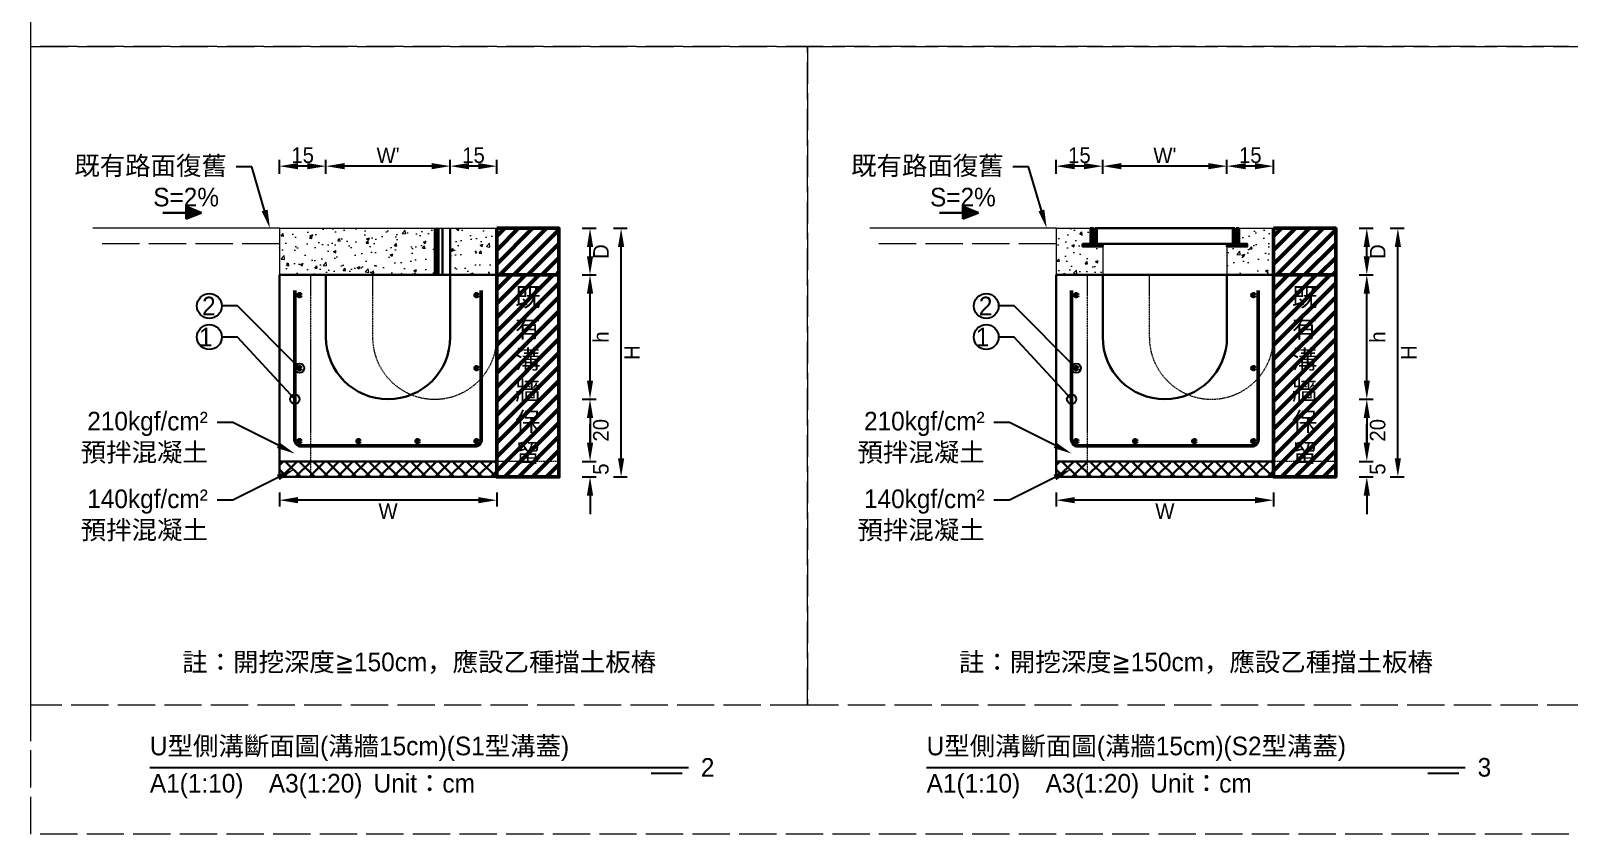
# Model space of a CAD drawing. Extents: x -8520 to 1950, y -2159 to 466.
# Drawn here: x -8520 to -8024.9, y -507 to -248.4 of the extents above; entities that cross this region are included whole.
import ezdxf
from ezdxf import colors
from ezdxf.entities.mleader import LeaderData, LeaderLine
from ezdxf.math import Vec2, Vec3

# ---------------------------------------------------------------- set-up
doc = ezdxf.new("R2010")
doc.units = 0
doc.header["$MEASUREMENT"] = 0
doc.linetypes.add('ACAD_ISO02W100', pattern=[15, 12, -3])
doc.linetypes.add('HIDDEN', pattern=[0.375, 0.25, -0.125])
for name, color, linetype, lineweight in [('一、3.基本-變更', 1, 'Continuous', 50), ('二、1.繪圖-既有設施', 8, 'Continuous', 20), ('二、2.繪圖-施作項目', 181, 'Continuous', 30), ('二、3.繪圖-排水流向', 170, 'Continuous', 30), ('二、4.繪圖-設計鋪面', 40, 'Continuous', 20), ('二、5.繪圖-鋼筋', 60, 'Continuous', 50), ('二、6.繪圖-其他施作項目', 35, 'Continuous', 30)]:
    doc.layers.add(name, color=color, linetype=linetype, lineweight=lineweight)
doc.layers.add('一、4.基本-隱藏', color=9, linetype='ACAD_ISO02W100', lineweight=20, plot=False)
doc.layers.add('三、3.文字-註解文字', color=2, linetype='Continuous')
doc.styles.add('次圖名(詳圖)', font='MS PGothic.ttf', dxfattribs={"height": 6})
doc.styles.add('註解文字(詳圖)', font='MS PGothic.ttf', dxfattribs={"height": 5})
doc.dimstyles.new('註解文字(詳圖)', dxfattribs={"dimtxt": 6, "dimasz": 6, "dimexe": 2, "dimexo": 5, "dimgap": 1, "dimtad": 2, "dimzin": 0, "dimdsep": 46, "dimtxsty": '註解文字(詳圖)', "dimcen": 0.1, "dimclrd": 256, "dimclre": 256, "dimclrt": 256, "dimadec": 0, "dimazin": 0, "dimtfac": 1, "dimtofl": 0, "dimtmove": 0, "dimatfit": 3, "dimfxlon": 1, "dimtolj": 1, "dimtzin": 0, "dimlwd": -1, "dimlwe": -1, "dimarcsym": 1})
pattern_1 = [(50, (-6834.236, -723.171), (9.109233, -0.796954), [0.9525, -10.4775]), (355, (-6834.236, -723.171), (-1.76217, 9.55284), [0.762, -8.38203]), (100.45144, (-6833.477, -723.2375), (7.34706, 8.75589), [0.8095, -8.90451]), (46.1842, (-6834.236, -720.631), (13.55395, -2.10212), [1.42875, -15.71625]), (96.6356, (-6833.107, -720.806), (11.87021, 12.37131), [1.21425, -13.35678]), (351.1842, (-6834.236, -720.631), (11.8702, 12.3713), [1.143, -12.57299]), (21, (-6832.966, -721.266), (7.58072, -5.11326), [0.9525, -10.4775]), (326, (-6832.966, -721.266), (3.0901, 9.2094), [0.762, -8.382]), (71.45144, (-6832.334, -721.692), (10.67082, 4.09614), [0.8095, -8.904497]), (37.5, (-6834.236, -723.171), (0.15443, 4.227752), [0, -8.2804, 0, -8.509, 0, -8.41375]), (7.5, (-6834.236, -723.171), (3.340983, 5.009029), [0, -4.8514, 0, -8.0899, 0, -3.20675]), (327.5, (-6837.0682, -723.171), (6.77953, -0.286437), [0, -3.175, 0, -9.906, 0, -13.1445]), (317.5, (-6838.338, -723.171), (7.40646, 1.271325), [0, -4.1275, 0, -6.5786, 0, -9.3345])]

# ---------------------------------------------------------------- blocks, each defined once
blk = doc.blocks.new('排水流向')
at = {"layer": '二、3.繪圖-排水流向'}
h = blk.add_hatch(color=256, dxfattribs=at)
h.dxf.hatch_style = 1
h.paths.add_polyline_path([(0, 1), (0, -1), (2.5, 0)])
for points in [[(-3.75, 0), (0, 0)], [(0, 1), (0, -1)], [(2.5, 0), (0, 1)], [(2.5, 0), (0, -1)]]:
    blk.add_lwpolyline(points, dxfattribs=at)
blk = doc.blocks.new('_Small')
at = {"color": 0, "linetype": 'ByBlock', "lineweight": -2}
blk.add_circle((0, 0), 0.25, dxfattribs=at)
blk = doc.blocks.new('*D329')
at = {"layer": 'Defpoints', "color": 0, "transparency": 16777216}
for p in [(-8175, -292), (-8175, -327), (-8135, -327)]:
    blk.add_point(p, dxfattribs=at)
at = {"layer": '三、3.文字-註解文字', "transparency": 16777216}
for p, q in [((-8175, -294.5), (-8175, -290)), ((-8141, -292), (-8169, -292)), ((-8135, -294.5), (-8135, -290))]:
    blk.add_line(p, q, dxfattribs=at)
for points in [[(-8169, -291), (-8169, -293), (-8175, -292)], [(-8141, -291), (-8141, -293), (-8135, -292)]]:
    blk.add_solid(points, dxfattribs=at)
at = {"layer": '三、3.文字-註解文字', "transparency": 16777216, "insert": (-8155, -288.5), "char_height": 5, "attachment_point": 5, "style": '註解文字(詳圖)'}
blk.add_mtext("\\A1;W'", dxfattribs=at)
blk = doc.blocks.new('*D330')
at = {"layer": 'Defpoints', "color": 0, "transparency": 16777216}
for p in [(-8190, -292), (-8190, -327), (-8175, -327)]:
    blk.add_point(p, dxfattribs=at)
at = {"layer": '三、3.文字-註解文字', "transparency": 16777216}
for p, q in [((-8190, -294.5), (-8190, -290)), ((-8181, -292), (-8184, -292)), ((-8175, -294.5), (-8175, -290))]:
    blk.add_line(p, q, dxfattribs=at)
for points in [[(-8184, -291), (-8184, -293), (-8190, -292)], [(-8181, -291), (-8181, -293), (-8175, -292)]]:
    blk.add_solid(points, dxfattribs=at)
at = {"layer": '三、3.文字-註解文字', "transparency": 16777216, "insert": (-8182.5, -288.5), "char_height": 5, "attachment_point": 5, "style": '註解文字(詳圖)'}
blk.add_mtext('\\A1;15', dxfattribs=at)
blk = doc.blocks.new('*D331')
at = {"layer": 'Defpoints', "color": 0, "transparency": 16777216}
for p in [(-8135, -292), (-8135, -327), (-8120, -327)]:
    blk.add_point(p, dxfattribs=at)
at = {"layer": '三、3.文字-註解文字', "transparency": 16777216}
for p, q in [((-8135, -294.5), (-8135, -290)), ((-8126, -292), (-8129, -292)), ((-8120, -294.5), (-8120, -290))]:
    blk.add_line(p, q, dxfattribs=at)
for points in [[(-8129, -291), (-8129, -293), (-8135, -292)], [(-8126, -291), (-8126, -293), (-8120, -292)]]:
    blk.add_solid(points, dxfattribs=at)
at = {"layer": '三、3.文字-註解文字', "transparency": 16777216, "insert": (-8127.5, -288.5), "char_height": 5, "attachment_point": 5, "style": '註解文字(詳圖)'}
blk.add_mtext('\\A1;15', dxfattribs=at)
blk = doc.blocks.new('*D332')
at = {"layer": 'Defpoints', "color": 0, "transparency": 16777216}
for p in [(-8425, -292), (-8425, -327), (-8385, -327)]:
    blk.add_point(p, dxfattribs=at)
at = {"layer": '三、3.文字-註解文字', "transparency": 16777216}
for p, q in [((-8425, -294.5), (-8425, -290)), ((-8391, -292), (-8419, -292)), ((-8385, -294.5), (-8385, -290))]:
    blk.add_line(p, q, dxfattribs=at)
for points in [[(-8419, -291), (-8419, -293), (-8425, -292)], [(-8391, -291), (-8391, -293), (-8385, -292)]]:
    blk.add_solid(points, dxfattribs=at)
at = {"layer": '三、3.文字-註解文字', "transparency": 16777216, "insert": (-8405, -288.5), "char_height": 5, "attachment_point": 5, "style": '註解文字(詳圖)'}
blk.add_mtext("\\A1;W'", dxfattribs=at)
blk = doc.blocks.new('*D333')
at = {"layer": 'Defpoints', "color": 0, "transparency": 16777216}
for p in [(-8440, -292), (-8440, -327), (-8425, -327)]:
    blk.add_point(p, dxfattribs=at)
at = {"layer": '三、3.文字-註解文字', "transparency": 16777216}
for p, q in [((-8440, -294.5), (-8440, -290)), ((-8431, -292), (-8434, -292)), ((-8425, -294.5), (-8425, -290))]:
    blk.add_line(p, q, dxfattribs=at)
for points in [[(-8434, -291), (-8434, -293), (-8440, -292)], [(-8431, -291), (-8431, -293), (-8425, -292)]]:
    blk.add_solid(points, dxfattribs=at)
at = {"layer": '三、3.文字-註解文字', "transparency": 16777216, "insert": (-8432.5, -288.5), "char_height": 5, "attachment_point": 5, "style": '註解文字(詳圖)'}
blk.add_mtext('\\A1;15', dxfattribs=at)
blk = doc.blocks.new('*D334')
at = {"layer": 'Defpoints', "color": 0, "transparency": 16777216}
for p in [(-8385, -292), (-8385, -327), (-8370, -327)]:
    blk.add_point(p, dxfattribs=at)
at = {"layer": '三、3.文字-註解文字', "transparency": 16777216}
for p, q in [((-8385, -294.5), (-8385, -290)), ((-8376, -292), (-8379, -292)), ((-8370, -294.5), (-8370, -290))]:
    blk.add_line(p, q, dxfattribs=at)
for points in [[(-8379, -291), (-8379, -293), (-8385, -292)], [(-8376, -291), (-8376, -293), (-8370, -292)]]:
    blk.add_solid(points, dxfattribs=at)
at = {"layer": '三、3.文字-註解文字', "transparency": 16777216, "insert": (-8377.5, -288.5), "char_height": 5, "attachment_point": 5, "style": '註解文字(詳圖)'}
blk.add_mtext('\\A1;15', dxfattribs=at)
blk = doc.blocks.new('*D339')
at = {"layer": 'Defpoints', "color": 0, "transparency": 16777216}
for p in [(-8190, -392), (-8120, -392), (-8190, -399.5)]:
    blk.add_point(p, dxfattribs=at)
at = {"layer": '三、3.文字-註解文字', "transparency": 16777216}
for p, q in [((-8190, -397), (-8190, -401.5)), ((-8126, -399.5), (-8184, -399.5)), ((-8120, -397), (-8120, -401.5))]:
    blk.add_line(p, q, dxfattribs=at)
for points in [[(-8184, -398.5), (-8184, -400.5), (-8190, -399.5)], [(-8126, -398.5), (-8126, -400.5), (-8120, -399.5)]]:
    blk.add_solid(points, dxfattribs=at)
at = {"layer": '三、3.文字-註解文字', "transparency": 16777216, "insert": (-8155, -403), "char_height": 5, "attachment_point": 5, "style": '註解文字(詳圖)'}
blk.add_mtext('\\A1;W', dxfattribs=at)
blk = doc.blocks.new('*D340')
at = {"layer": 'Defpoints', "color": 0, "transparency": 16777216}
for p in [(-8440, -392), (-8370, -392), (-8440, -399.5)]:
    blk.add_point(p, dxfattribs=at)
at = {"layer": '三、3.文字-註解文字', "transparency": 16777216}
for p, q in [((-8440, -397), (-8440, -401.5)), ((-8376, -399.5), (-8434, -399.5)), ((-8370, -397), (-8370, -401.5))]:
    blk.add_line(p, q, dxfattribs=at)
for points in [[(-8434, -398.5), (-8434, -400.5), (-8440, -399.5)], [(-8376, -398.5), (-8376, -400.5), (-8370, -399.5)]]:
    blk.add_solid(points, dxfattribs=at)
at = {"layer": '三、3.文字-註解文字', "transparency": 16777216, "insert": (-8405, -403), "char_height": 5, "attachment_point": 5, "style": '註解文字(詳圖)'}
blk.add_mtext('\\A1;W', dxfattribs=at)
blk = doc.blocks.new('*D361')
at = {"layer": 'Defpoints', "color": 0, "transparency": 16777216}
for p in [(-8155, -327), (-8090, -327), (-8155, -367)]:
    blk.add_point(p, dxfattribs=at)
at = {"layer": '三、3.文字-註解文字', "transparency": 16777216}
for p, q in [((-8092.5, -327), (-8088, -327)), ((-8090, -361), (-8090, -333)), ((-8092.5, -367), (-8088, -367))]:
    blk.add_line(p, q, dxfattribs=at)
for points in [[(-8091, -333), (-8089, -333), (-8090, -327)], [(-8091, -361), (-8089, -361), (-8090, -367)]]:
    blk.add_solid(points, dxfattribs=at)
at = {"layer": '三、3.文字-註解文字', "transparency": 16777216, "insert": (-8086.5, -347), "char_height": 5, "attachment_point": 5, "rotation": 90, "style": '註解文字(詳圖)'}
blk.add_mtext('\\A1;h', dxfattribs=at)
blk = doc.blocks.new('*D362')
at = {"layer": 'Defpoints', "color": 0, "transparency": 16777216}
for p in [(-8155, -367), (-8155, -387), (-8090, -387)]:
    blk.add_point(p, dxfattribs=at)
at = {"layer": '三、3.文字-註解文字', "transparency": 16777216}
for p, q in [((-8092.5, -367), (-8088, -367)), ((-8090, -373), (-8090, -381)), ((-8092.5, -387), (-8088, -387))]:
    blk.add_line(p, q, dxfattribs=at)
for points in [[(-8091, -373), (-8089, -373), (-8090, -367)], [(-8091, -381), (-8089, -381), (-8090, -387)]]:
    blk.add_solid(points, dxfattribs=at)
at = {"layer": '三、3.文字-註解文字', "transparency": 16777216, "insert": (-8086.5, -377), "char_height": 5, "attachment_point": 5, "rotation": 90, "style": '註解文字(詳圖)'}
blk.add_mtext('\\A1;20', dxfattribs=at)
blk = doc.blocks.new('*D363')
at = {"layer": 'Defpoints', "color": 0, "transparency": 16777216}
for p in [(-8155, -387), (-8155, -392), (-8090, -392)]:
    blk.add_point(p, dxfattribs=at)
at = {"layer": '三、3.文字-註解文字', "transparency": 16777216}
for p, q in [((-8090, -381), (-8090, -375)), ((-8092.5, -387), (-8088, -387)), ((-8092.5, -392), (-8088, -392)), ((-8090, -398), (-8090, -404))]:
    blk.add_line(p, q, dxfattribs=at)
for points in [[(-8091, -381), (-8089, -381), (-8090, -387)], [(-8091, -398), (-8089, -398), (-8090, -392)]]:
    blk.add_solid(points, dxfattribs=at)
at = {"layer": '三、3.文字-註解文字', "transparency": 16777216, "insert": (-8086.5, -389.5), "char_height": 5, "attachment_point": 5, "rotation": 90, "style": '註解文字(詳圖)'}
blk.add_mtext('\\A1;5', dxfattribs=at)
blk = doc.blocks.new('*D364')
at = {"layer": 'Defpoints', "color": 0, "transparency": 16777216}
for p in [(-8100, -312), (-8090, -312), (-8100, -327)]:
    blk.add_point(p, dxfattribs=at)
at = {"layer": '三、3.文字-註解文字', "transparency": 16777216}
for p, q in [((-8092.5, -312), (-8088, -312)), ((-8090, -321), (-8090, -318)), ((-8092.5, -327), (-8088, -327))]:
    blk.add_line(p, q, dxfattribs=at)
for points in [[(-8091, -318), (-8089, -318), (-8090, -312)], [(-8091, -321), (-8089, -321), (-8090, -327)]]:
    blk.add_solid(points, dxfattribs=at)
at = {"layer": '三、3.文字-註解文字', "transparency": 16777216, "insert": (-8086.5, -319.5), "char_height": 5, "attachment_point": 5, "rotation": 90, "style": '註解文字(詳圖)'}
blk.add_mtext('\\A1;D', dxfattribs=at)
blk = doc.blocks.new('*D365')
at = {"layer": 'Defpoints', "color": 0, "transparency": 16777216}
for p in [(-8100, -312), (-8080, -312), (-8100, -392)]:
    blk.add_point(p, dxfattribs=at)
at = {"layer": '三、3.文字-註解文字', "transparency": 16777216}
for p, q in [((-8082.5, -312), (-8078, -312)), ((-8080, -386), (-8080, -318)), ((-8082.5, -392), (-8078, -392))]:
    blk.add_line(p, q, dxfattribs=at)
for points in [[(-8081, -318), (-8079, -318), (-8080, -312)], [(-8081, -386), (-8079, -386), (-8080, -392)]]:
    blk.add_solid(points, dxfattribs=at)
at = {"layer": '三、3.文字-註解文字', "transparency": 16777216, "insert": (-8076.5, -352), "char_height": 5, "attachment_point": 5, "rotation": 90, "style": '註解文字(詳圖)'}
blk.add_mtext('\\A1;H', dxfattribs=at)
blk = doc.blocks.new('*D368')
at = {"layer": 'Defpoints', "color": 0, "transparency": 16777216}
for p in [(-8405, -327), (-8340, -327), (-8405, -367)]:
    blk.add_point(p, dxfattribs=at)
at = {"layer": '三、3.文字-註解文字', "transparency": 16777216}
for p, q in [((-8342.5, -327), (-8338, -327)), ((-8340, -361), (-8340, -333)), ((-8342.5, -367), (-8338, -367))]:
    blk.add_line(p, q, dxfattribs=at)
for points in [[(-8341, -333), (-8339, -333), (-8340, -327)], [(-8341, -361), (-8339, -361), (-8340, -367)]]:
    blk.add_solid(points, dxfattribs=at)
at = {"layer": '三、3.文字-註解文字', "transparency": 16777216, "insert": (-8336.5, -347), "char_height": 5, "attachment_point": 5, "rotation": 90, "style": '註解文字(詳圖)'}
blk.add_mtext('\\A1;h', dxfattribs=at)
blk = doc.blocks.new('*D369')
at = {"layer": 'Defpoints', "color": 0, "transparency": 16777216}
for p in [(-8405, -367), (-8405, -387), (-8340, -387)]:
    blk.add_point(p, dxfattribs=at)
at = {"layer": '三、3.文字-註解文字', "transparency": 16777216}
for p, q in [((-8342.5, -367), (-8338, -367)), ((-8340, -373), (-8340, -381)), ((-8342.5, -387), (-8338, -387))]:
    blk.add_line(p, q, dxfattribs=at)
for points in [[(-8341, -373), (-8339, -373), (-8340, -367)], [(-8341, -381), (-8339, -381), (-8340, -387)]]:
    blk.add_solid(points, dxfattribs=at)
at = {"layer": '三、3.文字-註解文字', "transparency": 16777216, "insert": (-8336.5, -377), "char_height": 5, "attachment_point": 5, "rotation": 90, "style": '註解文字(詳圖)'}
blk.add_mtext('\\A1;20', dxfattribs=at)
blk = doc.blocks.new('*D370')
at = {"layer": 'Defpoints', "color": 0, "transparency": 16777216}
for p in [(-8405, -387), (-8405, -392), (-8340, -392)]:
    blk.add_point(p, dxfattribs=at)
at = {"layer": '三、3.文字-註解文字', "transparency": 16777216}
for p, q in [((-8340, -381), (-8340, -375)), ((-8342.5, -387), (-8338, -387)), ((-8342.5, -392), (-8338, -392)), ((-8340, -398), (-8340, -404))]:
    blk.add_line(p, q, dxfattribs=at)
for points in [[(-8341, -381), (-8339, -381), (-8340, -387)], [(-8341, -398), (-8339, -398), (-8340, -392)]]:
    blk.add_solid(points, dxfattribs=at)
at = {"layer": '三、3.文字-註解文字', "transparency": 16777216, "insert": (-8336.5, -389.5), "char_height": 5, "attachment_point": 5, "rotation": 90, "style": '註解文字(詳圖)'}
blk.add_mtext('\\A1;5', dxfattribs=at)
blk = doc.blocks.new('*D366')
at = {"layer": 'Defpoints', "color": 0, "transparency": 16777216}
for p in [(-8350, -312), (-8340, -312), (-8350, -327)]:
    blk.add_point(p, dxfattribs=at)
at = {"layer": '三、3.文字-註解文字', "transparency": 16777216}
for p, q in [((-8342.5, -312), (-8338, -312)), ((-8340, -321), (-8340, -318)), ((-8342.5, -327), (-8338, -327))]:
    blk.add_line(p, q, dxfattribs=at)
for points in [[(-8341, -318), (-8339, -318), (-8340, -312)], [(-8341, -321), (-8339, -321), (-8340, -327)]]:
    blk.add_solid(points, dxfattribs=at)
at = {"layer": '三、3.文字-註解文字', "transparency": 16777216, "insert": (-8336.5, -319.5), "char_height": 5, "attachment_point": 5, "rotation": 90, "style": '註解文字(詳圖)'}
blk.add_mtext('\\A1;D', dxfattribs=at)
blk = doc.blocks.new('*D367')
at = {"layer": 'Defpoints', "color": 0, "transparency": 16777216}
for p in [(-8350, -312), (-8330, -312), (-8350, -392)]:
    blk.add_point(p, dxfattribs=at)
at = {"layer": '三、3.文字-註解文字', "transparency": 16777216}
for p, q in [((-8332.5, -312), (-8328, -312)), ((-8330, -386), (-8330, -318)), ((-8332.5, -392), (-8328, -392))]:
    blk.add_line(p, q, dxfattribs=at)
for points in [[(-8331, -318), (-8329, -318), (-8330, -312)], [(-8331, -386), (-8329, -386), (-8330, -392)]]:
    blk.add_solid(points, dxfattribs=at)
at = {"layer": '三、3.文字-註解文字', "transparency": 16777216, "insert": (-8326.5, -352), "char_height": 5, "attachment_point": 5, "rotation": 90, "style": '註解文字(詳圖)'}
blk.add_mtext('\\A1;H', dxfattribs=at)

msp = doc.modelspace()

# ---------------------------------------------------------------- hatches: boundary and pattern name
at = {"layer": '一、3.基本-變更'}
h = msp.add_hatch(dxfattribs=at)
h.set_pattern_fill('ANSI31', color=256)
h.set_pattern_definition([(45, (-7084.236, -761.9498), (-2.245064, 2.245064), [])])
h.paths.add_polyline_path([(-8370, -327), (-8350, -327), (-8350, -312), (-8370, -312)])
h = msp.add_hatch(dxfattribs=at)
h.set_pattern_fill('ANSI31', color=256)
h.set_pattern_definition([(45, (-6834.236, -761.9498), (-2.245064, 2.245064), [])])
h.paths.add_polyline_path([(-8120, -327), (-8100, -327), (-8100, -312), (-8120, -312)])
h = msp.add_hatch(dxfattribs=at)
h.set_pattern_fill('ANSI31', color=256)
h.set_pattern_definition([(45, (-8647.2377, -945.6878), (-2.245064, 2.245064), [])])
h.paths.add_polyline_path([(-8350, -327), (-8370, -327), (-8370, -387), (-8350, -387)])
h.paths.add_polyline_path([(-8350, -387), (-8370, -387), (-8370, -392), (-8350, -392)])
h = msp.add_hatch(dxfattribs=at)
h.set_pattern_fill('ANSI31', color=256)
h.set_pattern_definition([(45, (-8397.2377, -945.6878), (-2.245064, 2.245064), [])])
h.paths.add_polyline_path([(-8100, -327), (-8120, -327), (-8120, -387), (-8100, -387)])
h.paths.add_polyline_path([(-8100, -387), (-8120, -387), (-8120, -392), (-8100, -392)])
at = {"layer": '二、1.繪圖-既有設施'}
h = msp.add_hatch(dxfattribs=at)
h.set_pattern_fill('AR-CONC', color=256, scale=0.05)
h.set_pattern_definition([(50, (-7084.236, -761.95), (9.109233, -0.796954), [0.9525, -10.4775]), (355, (-7084.236, -761.95), (-1.76217, 9.55284), [0.762, -8.38203]), (100.45144, (-7083.477, -762.016), (7.34706, 8.75589), [0.8095, -8.90451]), (46.1842, (-7084.236, -759.41), (13.55395, -2.10212), [1.42875, -15.71625]), (96.6356, (-7083.107, -759.585), (11.87021, 12.37131), [1.21425, -13.35678]), (351.1842, (-7084.236, -759.41), (11.8702, 12.3713), [1.143, -12.57299]), (21, (-7082.966, -760.045), (7.58072, -5.11326), [0.9525, -10.4775]), (326, (-7082.966, -760.045), (3.0901, 9.2094), [0.762, -8.382]), (71.45144, (-7082.334, -760.471), (10.67082, 4.09614), [0.8095, -8.904497]), (37.5, (-7084.236, -761.9498), (0.15443, 4.227752), [0, -8.2804, 0, -8.509, 0, -8.41375]), (7.5, (-7084.236, -761.95), (3.340983, 5.009029), [0, -4.8514, 0, -8.0899, 0, -3.20675]), (327.5, (-7087.0682, -761.9498), (6.77953, -0.286437), [0, -3.175, 0, -9.906, 0, -13.1445]), (317.5, (-7088.338, -761.95), (7.40646, 1.271325), [0, -4.1275, 0, -6.5786, 0, -9.3345])])
h.paths.add_polyline_path([(-8440, -312), (-8440, -327), (-8390, -327), (-8390, -312)])
h.paths.add_polyline_path([(-8370, -312), (-8385, -312), (-8385, -327), (-8370, -327)])
h = msp.add_hatch(dxfattribs=at)
h.set_pattern_fill('AR-CONC', color=256, scale=0.05)
h.set_pattern_definition(pattern_1)
h.paths.add_polyline_path([(-8190, -327), (-8175, -327), (-8175, -317.9), (-8181.5, -317.9), (-8181.5, -317), (-8178.9, -317), (-8178.9, -312), (-8190, -312)])
h = msp.add_hatch(dxfattribs=at)
h.set_pattern_fill('AR-CONC', color=256, scale=0.05)
h.set_pattern_definition(pattern_1)
h.paths.add_polyline_path([(-8128.5, -317.9), (-8135, -317.9), (-8135, -327), (-8120, -327), (-8120, -312), (-8131.1, -312), (-8131.1, -317), (-8128.5, -317)])
at = {"layer": '二、2.繪圖-施作項目'}
h = msp.add_hatch(dxfattribs=at)
h.set_pattern_fill('ANSI37', color=256)
h.set_pattern_definition([(45, (-8647.2377, -945.6878), (-2.245064, 2.245064), []), (135, (-8647.2377, -945.6878), (-2.245064, -2.245064), [])])
h.paths.add_polyline_path([(-8440, -387), (-8440, -392), (-8370, -392), (-8370, -387)])
h = msp.add_hatch(dxfattribs=at)
h.set_pattern_fill('ANSI37', color=256)
h.set_pattern_definition([(45, (-8397.2377, -945.6878), (-2.245064, 2.245064), []), (135, (-8397.2377, -945.6878), (-2.245064, -2.245064), [])])
h.paths.add_polyline_path([(-8190, -387), (-8190, -392), (-8120, -392), (-8120, -387)])
at = {"layer": '二、5.繪圖-鋼筋'}
h = msp.add_hatch(color=256, dxfattribs=at)
h.dxf.hatch_style = 1
h.paths.add_polyline_path([(-8433, -333.5, 1), (-8434, -333.5, 1)])
h = msp.add_hatch(color=256, dxfattribs=at)
h.dxf.hatch_style = 1
h.paths.add_polyline_path([(-8376, -333.5, 1), (-8377, -333.5, 1)])
h = msp.add_hatch(color=256, dxfattribs=at)
h.dxf.hatch_style = 1
h.paths.add_polyline_path([(-8183, -333.5, 1), (-8184, -333.5, 1)])
h = msp.add_hatch(color=256, dxfattribs=at)
h.dxf.hatch_style = 1
h.paths.add_polyline_path([(-8126, -333.5, 1), (-8127, -333.5, 1)])
h = msp.add_hatch(color=256, dxfattribs=at)
h.dxf.hatch_style = 1
h.paths.add_polyline_path([(-8433, -357, 1), (-8434, -357, 1)])
h = msp.add_hatch(color=256, dxfattribs=at)
h.dxf.hatch_style = 1
h.paths.add_polyline_path([(-8376, -357, 1), (-8377, -357, 1)])
h = msp.add_hatch(color=256, dxfattribs=at)
h.dxf.hatch_style = 1
h.paths.add_polyline_path([(-8183, -357, 1), (-8184, -357, 1)])
h = msp.add_hatch(color=256, dxfattribs=at)
h.dxf.hatch_style = 1
h.paths.add_polyline_path([(-8126, -357, 1), (-8127, -357, 1)])
h = msp.add_hatch(color=256, dxfattribs=at)
h.dxf.hatch_style = 1
h.paths.add_polyline_path([(-8433, -380.5, 1), (-8434, -380.5, 1)])
h = msp.add_hatch(color=256, dxfattribs=at)
h.dxf.hatch_style = 1
h.paths.add_polyline_path([(-8414, -380.5, 1), (-8415, -380.5, 1)])
h = msp.add_hatch(color=256, dxfattribs=at)
h.dxf.hatch_style = 1
h.paths.add_polyline_path([(-8395, -380.5, 1), (-8396, -380.5, 1)])
h = msp.add_hatch(color=256, dxfattribs=at)
h.dxf.hatch_style = 1
h.paths.add_polyline_path([(-8376, -380.5, 1), (-8377, -380.5, 1)])
h = msp.add_hatch(color=256, dxfattribs=at)
h.dxf.hatch_style = 1
h.paths.add_polyline_path([(-8183, -380.5, 1), (-8184, -380.5, 1)])
h = msp.add_hatch(color=256, dxfattribs=at)
h.dxf.hatch_style = 1
h.paths.add_polyline_path([(-8164, -380.5, 1), (-8165, -380.5, 1)])
h = msp.add_hatch(color=256, dxfattribs=at)
h.dxf.hatch_style = 1
h.paths.add_polyline_path([(-8145, -380.5, 1), (-8146, -380.5, 1)])
h = msp.add_hatch(color=256, dxfattribs=at)
h.dxf.hatch_style = 1
h.paths.add_polyline_path([(-8126, -380.5, 1), (-8127, -380.5, 1)])
at = {"layer": '二、6.繪圖-其他施作項目'}
h = msp.add_hatch(dxfattribs=at)
h.set_pattern_fill('ANSI31', color=256, scale=0.1)
h.set_pattern_definition([(45, (-6463.49114, -1616.28593), (-0.224506403, 0.224506403), [])])
h.paths.add_polyline_path([(-8178.9, -317), (-8181.5, -317), (-8181.5, -317.9), (-8175, -317.9), (-8175, -317), (-8178, -317), (-8178, -312), (-8178.9, -312)])
h.paths.add_polyline_path([(-8131.1, -312), (-8132, -312), (-8132, -317), (-8135, -317), (-8135, -317.9), (-8128.5, -317.9), (-8128.5, -317), (-8131.1, -317)])

# ---------------------------------------------------------------- linework, layer by layer
at = {"layer": '一、3.基本-變更'}
for points in [[(-8370, -312), (-8350, -312), (-8350, -327), (-8370, -327)], [(-8120, -312), (-8100, -312), (-8100, -327), (-8120, -327)], [(-8350, -327), (-8370, -327), (-8370, -392), (-8350, -392)], [(-8100, -327), (-8120, -327), (-8120, -392), (-8100, -392)]]:
    msp.add_lwpolyline(points, close=True, dxfattribs=at)
at = {"layer": '一、4.基本-隱藏'}
for points in [[(-8520, 0), (-7740, 0), (-7740, -253.5), (-8520, -253.5)], [(-8520, 0), (-7740, 0), (-7740, -507), (-8520, -507)], [(-8520, 0), (-7740, 0), (-7740, -507), (-8520, -507)], [(-8520, -253.5), (-8270, -253.5), (-8270, -465.5), (-8520, -465.5)], [(-8270, -253.5), (-8020, -253.5), (-8020, -465.5), (-8270, -465.5)]]:
    msp.add_lwpolyline(points, close=True, dxfattribs=at)
at = {"layer": '一、4.基本-隱藏', "linetype": 'HIDDEN'}
for points in [[(-8350, -327), (-8430, -327)], [(-8430, -327), (-8430, -392)], [(-8410, -327), (-8410, -347)], [(-8370, -327), (-8370, -347)], [(-8350, -327), (-8350, -392)], [(-8180, -327), (-8180, -392)], [(-8100, -327), (-8180, -327)], [(-8160, -327), (-8160, -347)], [(-8120, -327), (-8120, -347)], [(-8100, -327), (-8100, -392)], [(-8350, -387), (-8430, -387)], [(-8100, -387), (-8180, -387)], [(-8350, -392), (-8430, -392)], [(-8100, -392), (-8180, -392)]]:
    msp.add_lwpolyline(points, dxfattribs=at)
for centre in [(-8390, -347), (-8140, -347)]:
    msp.add_arc(centre, 20, 180, 0, dxfattribs=at)
at = {"layer": '三、3.文字-註解文字'}
for points in [[(-8481.66, -485.5), (-8308.34, -485.5)], [(-8310.34, -487.5), (-8320.34, -487.5)], [(-8231.66, -485.5), (-8058.34, -485.5)], [(-8060.34, -487.5), (-8070.34, -487.5)]]:
    msp.add_lwpolyline(points, dxfattribs=at)
for centre in [(-8462.5, -337), (-8212.5, -337), (-8462.5, -347), (-8212.5, -347)]:
    msp.add_circle(centre, 4, dxfattribs=at)
at = {"layer": '二、1.繪圖-既有設施'}
for points in [[(-8440, -312), (-8370, -312)], [(-8440, -312), (-8440, -327)], [(-8370, -312), (-8370, -327)], [(-8190, -312), (-8178.9, -312)], [(-8190, -312), (-8190, -327)], [(-8131.1, -312), (-8120, -312)], [(-8120, -312), (-8120, -327)], [(-8175, -317), (-8175, -327)], [(-8135, -317), (-8135, -327)], [(-8440, -327), (-8370, -327)], [(-8190, -327), (-8175, -327)], [(-8135, -327), (-8120, -327)]]:
    msp.add_lwpolyline(points, dxfattribs=at)
at = {"layer": '二、1.繪圖-既有設施', "linetype": 'HIDDEN'}
msp.add_lwpolyline([(-8175, -327), (-8135, -327)], dxfattribs=at)
at = {"layer": '二、2.繪圖-施作項目'}
for points in [[(-8440, -327), (-8370, -327)], [(-8440, -327), (-8440, -392)], [(-8425, -327), (-8425, -347)], [(-8385, -327), (-8385, -347)], [(-8370, -327), (-8370, -392)], [(-8190, -327), (-8190, -392)], [(-8190, -327), (-8120, -327)], [(-8175, -327), (-8175, -347)], [(-8135, -327), (-8135, -347)], [(-8120, -327), (-8120, -392)], [(-8440, -387), (-8370, -387)], [(-8190, -387), (-8120, -387)], [(-8440, -392), (-8370, -392)], [(-8190, -392), (-8120, -392)]]:
    msp.add_lwpolyline(points, dxfattribs=at)
for centre in [(-8405, -347), (-8155, -347)]:
    msp.add_arc(centre, 20, 180, 0, dxfattribs=at)
at = {"layer": '二、4.繪圖-設計鋪面'}
for points in [[(-8440, -312), (-8500, -312)], [(-8190, -312), (-8250, -312)]]:
    msp.add_lwpolyline(points, dxfattribs=at)
at = {"layer": '二、4.繪圖-設計鋪面', "linetype": 'ACAD_ISO02W100'}
for points in [[(-8440, -317), (-8500, -317)], [(-8190, -317), (-8250, -317)]]:
    msp.add_lwpolyline(points, dxfattribs=at)
at = {"layer": '二、5.繪圖-鋼筋'}
for points in [[(-8435, -332), (-8435, -380, 0.4142136), (-8433, -382), (-8377, -382, 0.4142136), (-8375, -380), (-8375, -332)], [(-8185, -332), (-8185, -380, 0.4142136), (-8183, -382), (-8127, -382, 0.4142136), (-8125, -380), (-8125, -332)]]:
    msp.add_lwpolyline(points, format="xyb", dxfattribs=at)
for centre in [(-8433.5, -333.5), (-8376.5, -333.5), (-8183.5, -333.5), (-8126.5, -333.5), (-8433.5, -357), (-8376.5, -357), (-8183.5, -357), (-8126.5, -357), (-8433.5, -380.5), (-8414.5, -380.5), (-8395.5, -380.5), (-8376.5, -380.5), (-8183.5, -380.5), (-8164.5, -380.5), (-8145.5, -380.5), (-8126.5, -380.5)]:
    msp.add_circle(centre, 0.5, dxfattribs=at)
at = {"layer": '二、6.繪圖-其他施作項目'}
for points in [[(-8390, -312), (-8390, -327)], [(-8389.425, -312), (-8389.425, -327)], [(-8388.75, -312), (-8388.75, -327)], [(-8387.5, -312), (-8387.5, -327)], [(-8385, -312), (-8385, -327)], [(-8177.5, -312), (-8177.5, -317)], [(-8177.5, -312), (-8132.5, -312)], [(-8176.9, -312), (-8176.9, -317)], [(-8133.1, -312), (-8133.1, -317)], [(-8132.5, -312), (-8132.5, -317)], [(-8177.5, -317), (-8132.5, -317)]]:
    msp.add_lwpolyline(points, dxfattribs=at)
for points in [[(-8181.5, -317), (-8178.9, -317), (-8178.9, -312), (-8178, -312), (-8178, -317), (-8175, -317), (-8175, -317.9), (-8181.5, -317.9)], [(-8131.1, -312), (-8132, -312), (-8132, -317), (-8135, -317), (-8135, -317.9), (-8128.5, -317.9), (-8128.5, -317), (-8131.1, -317)]]:
    msp.add_lwpolyline(points, close=True, dxfattribs=at)

# ---------------------------------------------------------------- block references
at = {"xscale": 2, "yscale": 2, "zscale": 2}
for p in [(-8470, -307), (-8220, -307)]:
    msp.add_blockref('排水流向', p, dxfattribs=at)

# ---------------------------------------------------------------- texts
at = {"layer": '三、3.文字-註解文字', "char_height": 6}
for s, width, gutter_width, insert, attachment_point, style in [('{\\fMS PGothic|b0|i0|c128|p34;既有溝牆}保留', 6, 30, (-8360, -359.5), 5, '次圖名(詳圖)'), ('{\\fMS PGothic|b0|i0|c128|p34;既有溝牆}保留', 6, 30, (-8110, -359.5), 5, '次圖名(詳圖)'), ('{\\fMS PGothic|b0|i0|c128|p34;註：開挖深度≧150cm，應設乙種擋土板樁}', 156.49231, 30, (-8395, -452), 5, '註解文字(詳圖)'), ('{\\fMS PGothic|b0|i0|c128|p34;註：開挖深度≧150cm，應設乙種擋土板樁}', 156.49231, 30, (-8145, -452), 5, '註解文字(詳圖)'), ('{\\fMS PGothic|b0|i0|c128|p34;U型側溝斷面圖(溝牆15cm)}(S1型溝蓋)', 143.40617, 15, (-8481.66, -479.5), 4, '次圖名(詳圖)'), ('{\\fMS PGothic|b0|i0|c128|p34;U型側溝斷面圖}(溝牆15cm){\\fMS PGothic|b0|i0|c128|p34;(S2型溝蓋)}', 142.18757, 15, (-8231.66, -479.5), 4, '次圖名(詳圖)'), ('2', 3, 15, (-8304.34, -485.5), 4, '次圖名(詳圖)'), ('3', 3, 15, (-8054.34, -485.5), 4, '次圖名(詳圖)'), ('A1(1:10)\u3000A3(1:20){\\fMS PGothic|b0|i0|c128|p34;^IUnit：cm}', 136.03259, 15, (-8481.66, -491.5), 4, '次圖名(詳圖)'), ('A1(1:10)\u3000A3(1:20){\\fMS PGothic|b0|i0|c128|p34;^IUnit：cm}', 136.03259, 15, (-8231.66, -491.5), 4, '次圖名(詳圖)')]:
    msp.add_mtext_dynamic_manual_height_columns(s, width=width, gutter_width=gutter_width, heights=[0], dxfattribs=dict(at, insert=insert, attachment_point=attachment_point, style=style))
at = {"layer": '二、3.繪圖-排水流向', "char_height": 6, "attachment_point": 5, "style": '註解文字(詳圖)'}
for insert in [(-8470, -302), (-8220, -302)]:
    msp.add_mtext_dynamic_manual_height_columns('{\\fMS PGothic|b0|i0|c128|p34;S=2%}', width=10.17412, gutter_width=30, heights=[0], dxfattribs=dict(at, insert=insert))

# ---------------------------------------------------------------- dimensions: what is measured, and where the dimension line sits
at = {"layer": '三、3.文字-註解文字'}
for base, p1, p2, text, picture, middle in [((-8440, -292), (-8425, -327), (-8440, -327), '15', '*D333', (-8432.5, -288.5)), ((-8425, -292), (-8385, -327), (-8425, -327), "W'", '*D332', (-8405, -288.5)), ((-8385, -292), (-8370, -327), (-8385, -327), '15', '*D334', (-8377.5, -288.5)), ((-8190, -292), (-8175, -327), (-8190, -327), '15', '*D330', (-8182.5, -288.5)), ((-8175, -292), (-8135, -327), (-8175, -327), "W'", '*D329', (-8155, -288.5)), ((-8135, -292), (-8120, -327), (-8135, -327), '15', '*D331', (-8127.5, -288.5)), ((-8440, -399.5), (-8370, -392), (-8440, -392), 'W', '*D340', (-8405, -403)), ((-8190, -399.5), (-8120, -392), (-8190, -392), 'W', '*D339', (-8155, -403))]:
    dim = msp.add_linear_dim(base=base, p1=p1, p2=p2, text=text, dimstyle='註解文字(詳圖)', dxfattribs=at)
    dim.commit()
    dim.dimension.update_dxf_attribs({"geometry": picture, "text_midpoint": middle})
for base, p1, p2, text, picture, middle in [((-8340, -312), (-8350, -327), (-8350, -312), 'D', '*D366', (-8336.5, -319.5)), ((-8330, -312), (-8350, -392), (-8350, -312), 'H', '*D367', (-8326.5, -352)), ((-8090, -312), (-8100, -327), (-8100, -312), 'D', '*D364', (-8086.5, -319.5)), ((-8080, -312), (-8100, -392), (-8100, -312), 'H', '*D365', (-8076.5, -352)), ((-8340, -327), (-8405, -367), (-8405, -327), 'h', '*D368', (-8336.5, -347)), ((-8090, -327), (-8155, -367), (-8155, -327), 'h', '*D361', (-8086.5, -347)), ((-8340, -387), (-8405, -367), (-8405, -387), '20', '*D369', (-8336.5, -377)), ((-8090, -387), (-8155, -367), (-8155, -387), '20', '*D362', (-8086.5, -377)), ((-8340, -392), (-8405, -387), (-8405, -392), '5', '*D370', (-8336.5, -389.5)), ((-8090, -392), (-8155, -387), (-8155, -392), '5', '*D363', (-8086.5, -389.5))]:
    dim = msp.add_linear_dim(base=base, p1=p1, p2=p2, angle=90, text=text, dimstyle='註解文字(詳圖)', dxfattribs=at)
    dim.commit()
    dim.dimension.update_dxf_attribs({"geometry": picture, "text_midpoint": middle})

# ---------------------------------------------------------------- leaders
ml = msp.add_multileader_mtext('Standard', dxfattribs=at)
ml.set_content('既有路面復舊', color=256, style='註解文字(詳圖)')
ml.set_leader_properties(color=256, linetype='ByLayer', lineweight=-1)
ml.build(insert=Vec2(0, 0))
ml.multileader.update_dxf_attribs({"dogleg_length": 5, "arrow_head_size": 6})
ctx = ml.context
ctx.base_point, ctx.char_height, ctx.arrow_head_size, ctx.landing_gap_size, ctx.plane_origin = Vec3(-8511.216, -292.25), 6, 6, 3, Vec3(-8527.851, -270.337)
ctx.text_align_type = 2
notes = []
notes.append((ctx, [(1, (1, 1, 0), (-8448.875, -292.25), (-1, 0), 5, [(0, [(-8443.02, -312)], 0, [])])]))
ctx.mtext.insert, ctx.mtext.alignment, ctx.mtext.flow_direction = Vec3(-8456.875, -288.841), 3, 5
ml = msp.add_multileader_mtext('Standard', dxfattribs=at)
ml.set_content('既有路面復舊', color=256, style='註解文字(詳圖)')
ml.set_leader_properties(color=256, linetype='ByLayer', lineweight=-1)
ml.build(insert=Vec2(0, 0))
ml.multileader.update_dxf_attribs({"dogleg_length": 5, "arrow_head_size": 6})
ctx = ml.context
ctx.base_point, ctx.char_height, ctx.arrow_head_size, ctx.landing_gap_size, ctx.plane_origin = Vec3(-8261.216, -292.25), 6, 6, 3, Vec3(-8277.851, -270.337)
ctx.text_align_type = 2
notes.append((ctx, [(1, (1, 1, 0), (-8198.875, -292.25), (-1, 0), 5, [(0, [(-8193.02, -312)], 0, [])])]))
ctx.mtext.insert, ctx.mtext.alignment, ctx.mtext.flow_direction = Vec3(-8206.875, -288.841), 3, 5
ml = msp.add_multileader_mtext('Standard', dxfattribs=at)
ml.set_content('2', color=256, style='註解文字(詳圖)')
ml.set_leader_properties(color=256, linetype='ByLayer', lineweight=-1)
ml.set_arrow_properties(name='SMALL')
ml.build(insert=Vec2(0, 0))
ml.multileader.update_dxf_attribs({"dogleg_length": 5, "arrow_head_size": 6})
ctx = ml.context
ctx.base_point, ctx.char_height, ctx.arrow_head_size, ctx.plane_origin = Vec3(-8465.977, -337), 6, 6, Vec3(-8432, -357)
ctx.text_align_type = 2
notes.append((ctx, [(0, (1, 1, 0), (-8453.5, -337), (-1, 0), 5, [(0, [(-8433.5, -357)], 0, [])])]))
ctx.mtext.insert, ctx.mtext.alignment, ctx.mtext.flow_direction = Vec3(-8460.5, -334), 3, 5
ml = msp.add_multileader_mtext('Standard', dxfattribs=at)
ml.set_content('2', color=256, style='註解文字(詳圖)')
ml.set_leader_properties(color=256, linetype='ByLayer', lineweight=-1)
ml.set_arrow_properties(name='SMALL')
ml.build(insert=Vec2(0, 0))
ml.multileader.update_dxf_attribs({"dogleg_length": 5, "arrow_head_size": 6})
ctx = ml.context
ctx.base_point, ctx.char_height, ctx.arrow_head_size, ctx.plane_origin = Vec3(-8215.977, -337), 6, 6, Vec3(-8182, -357)
ctx.text_align_type = 2
notes.append((ctx, [(0, (1, 1, 0), (-8203.5, -337), (-1, 0), 5, [(0, [(-8183.5, -357)], 0, [])])]))
ctx.mtext.insert, ctx.mtext.alignment, ctx.mtext.flow_direction = Vec3(-8210.5, -334), 3, 5
ml = msp.add_multileader_mtext('Standard', dxfattribs=at)
ml.set_content('1', color=256, style='註解文字(詳圖)')
ml.set_leader_properties(color=256, linetype='ByLayer', lineweight=-1)
ml.set_arrow_properties(name='SMALL')
ml.build(insert=Vec2(0, 0))
ml.multileader.update_dxf_attribs({"dogleg_length": 5, "arrow_head_size": 6})
ctx = ml.context
ctx.base_point, ctx.char_height, ctx.arrow_head_size, ctx.landing_gap_size, ctx.plane_origin = Vec3(-8466.307, -347), 6, 6, 3, Vec3(-8432, -367)
ctx.text_align_type = 2
notes.append((ctx, [(0, (1, 1, 0), (-8453.5, -347), (-1, 0), 5, [(0, [(-8435, -367)], 0, [])])]))
ctx.mtext.insert, ctx.mtext.alignment, ctx.mtext.flow_direction = Vec3(-8461.5, -344), 3, 5
ml = msp.add_multileader_mtext('Standard', dxfattribs=at)
ml.set_content('1', color=256, style='註解文字(詳圖)')
ml.set_leader_properties(color=256, linetype='ByLayer', lineweight=-1)
ml.set_arrow_properties(name='SMALL')
ml.build(insert=Vec2(0, 0))
ml.multileader.update_dxf_attribs({"dogleg_length": 5, "arrow_head_size": 6})
ctx = ml.context
ctx.base_point, ctx.char_height, ctx.arrow_head_size, ctx.landing_gap_size, ctx.plane_origin = Vec3(-8216.307, -347), 6, 6, 3, Vec3(-8182, -367)
ctx.text_align_type = 2
notes.append((ctx, [(0, (1, 1, 0), (-8203.5, -347), (-1, 0), 5, [(0, [(-8185, -367)], 0, [])])]))
ctx.mtext.insert, ctx.mtext.alignment, ctx.mtext.flow_direction = Vec3(-8211.5, -344), 3, 5
ml = msp.add_multileader_mtext('Standard', dxfattribs=at)
ml.set_content('{\\fMS PGothic|b0|i0|c128|p34;210kgf/cm²}\\P預拌{\\fMS PGothic|b0|i0|c128|p34;混凝土}', color=256, style='註解文字(詳圖)')
ml.set_leader_properties(color=256, linetype='ByLayer', lineweight=-1)
ml.build(insert=Vec2(0, 0))
ml.multileader.update_dxf_attribs({"dogleg_length": 5, "arrow_head_size": 6})
ctx = ml.context
ctx.base_point, ctx.char_height, ctx.arrow_head_size, ctx.landing_gap_size, ctx.plane_origin = Vec3(-8508.477, -374.5), 6, 6, 3, Vec3(-8435, -384.5)
ctx.text_align_type = 2
notes.append((ctx, [(0, (1, 1, 0), (-8455, -374.5), (-1, 0), 5, [(0, [(-8435, -384.5)], 0, [])])]))
ctx.mtext.insert, ctx.mtext.alignment, ctx.mtext.flow_direction = Vec3(-8463, -371.057), 3, 5
ml = msp.add_multileader_mtext('Standard', dxfattribs=at)
ml.set_content('{\\fMS PGothic|b0|i0|c128|p34;210kgf/cm²}\\P預拌{\\fMS PGothic|b0|i0|c128|p34;混凝土}', color=256, style='註解文字(詳圖)')
ml.set_leader_properties(color=256, linetype='ByLayer', lineweight=-1)
ml.build(insert=Vec2(0, 0))
ml.multileader.update_dxf_attribs({"dogleg_length": 5, "arrow_head_size": 6})
ctx = ml.context
ctx.base_point, ctx.char_height, ctx.arrow_head_size, ctx.landing_gap_size, ctx.plane_origin = Vec3(-8258.477, -374.5), 6, 6, 3, Vec3(-8185, -384.5)
ctx.text_align_type = 2
notes.append((ctx, [(0, (1, 1, 0), (-8205, -374.5), (-1, 0), 5, [(0, [(-8185, -384.5)], 0, [])])]))
ctx.mtext.insert, ctx.mtext.alignment, ctx.mtext.flow_direction = Vec3(-8213, -371.057), 3, 5
ml = msp.add_multileader_mtext('Standard', dxfattribs=at)
ml.set_content('{\\fMS PGothic|b0|i0|c128|p34;140kgf/cm²}\\P預拌{\\fMS PGothic|b0|i0|c128|p34;混凝土}', color=256, style='註解文字(詳圖)')
ml.set_leader_properties(color=256, linetype='ByLayer', lineweight=-1)
ml.build(insert=Vec2(0, 0))
ml.multileader.update_dxf_attribs({"dogleg_length": 5, "arrow_head_size": 6})
ctx = ml.context
ctx.base_point, ctx.char_height, ctx.arrow_head_size, ctx.landing_gap_size, ctx.plane_origin = Vec3(-8508.477, -399.5), 6, 6, 3, Vec3(-8435, -389.5)
ctx.text_align_type = 2
notes.append((ctx, [(0, (1, 1, 0), (-8455, -399.5), (-1, 0), 5, [(0, [(-8435, -389.5)], 0, [])])]))
ctx.mtext.insert, ctx.mtext.alignment, ctx.mtext.flow_direction = Vec3(-8463, -396.057), 3, 5
ml = msp.add_multileader_mtext('Standard', dxfattribs=at)
ml.set_content('{\\fMS PGothic|b0|i0|c128|p34;140kgf/cm²}\\P預拌{\\fMS PGothic|b0|i0|c128|p34;混凝土}', color=256, style='註解文字(詳圖)')
ml.set_leader_properties(color=256, linetype='ByLayer', lineweight=-1)
ml.build(insert=Vec2(0, 0))
ml.multileader.update_dxf_attribs({"dogleg_length": 5, "arrow_head_size": 6})
ctx = ml.context
ctx.base_point, ctx.char_height, ctx.arrow_head_size, ctx.landing_gap_size, ctx.plane_origin = Vec3(-8258.477, -399.5), 6, 6, 3, Vec3(-8185, -389.5)
ctx.text_align_type = 2
notes.append((ctx, [(0, (1, 1, 0), (-8205, -399.5), (-1, 0), 5, [(0, [(-8185, -389.5)], 0, [])])]))
ctx.mtext.insert, ctx.mtext.alignment, ctx.mtext.flow_direction = Vec3(-8213, -396.057), 3, 5
for ctx, leaders in notes:
    for number, flags, end, landing, length, lines in leaders:
        leader = LeaderData()
        leader.index, (leader.has_last_leader_line, leader.has_dogleg_vector, leader.attachment_direction) = number, flags
        leader.last_leader_point, leader.dogleg_vector, leader.dogleg_length = Vec3(end), Vec3(landing), length
        for number, points, colour, breaks in lines:
            line = LeaderLine()
            line.index, line.vertices, line.color, line.breaks = number, Vec3.list(points), colors.encode_raw_color(colour), breaks
            leader.lines.append(line)
        ctx.leaders.append(leader)

doc.saveas('drawing.dxf')
